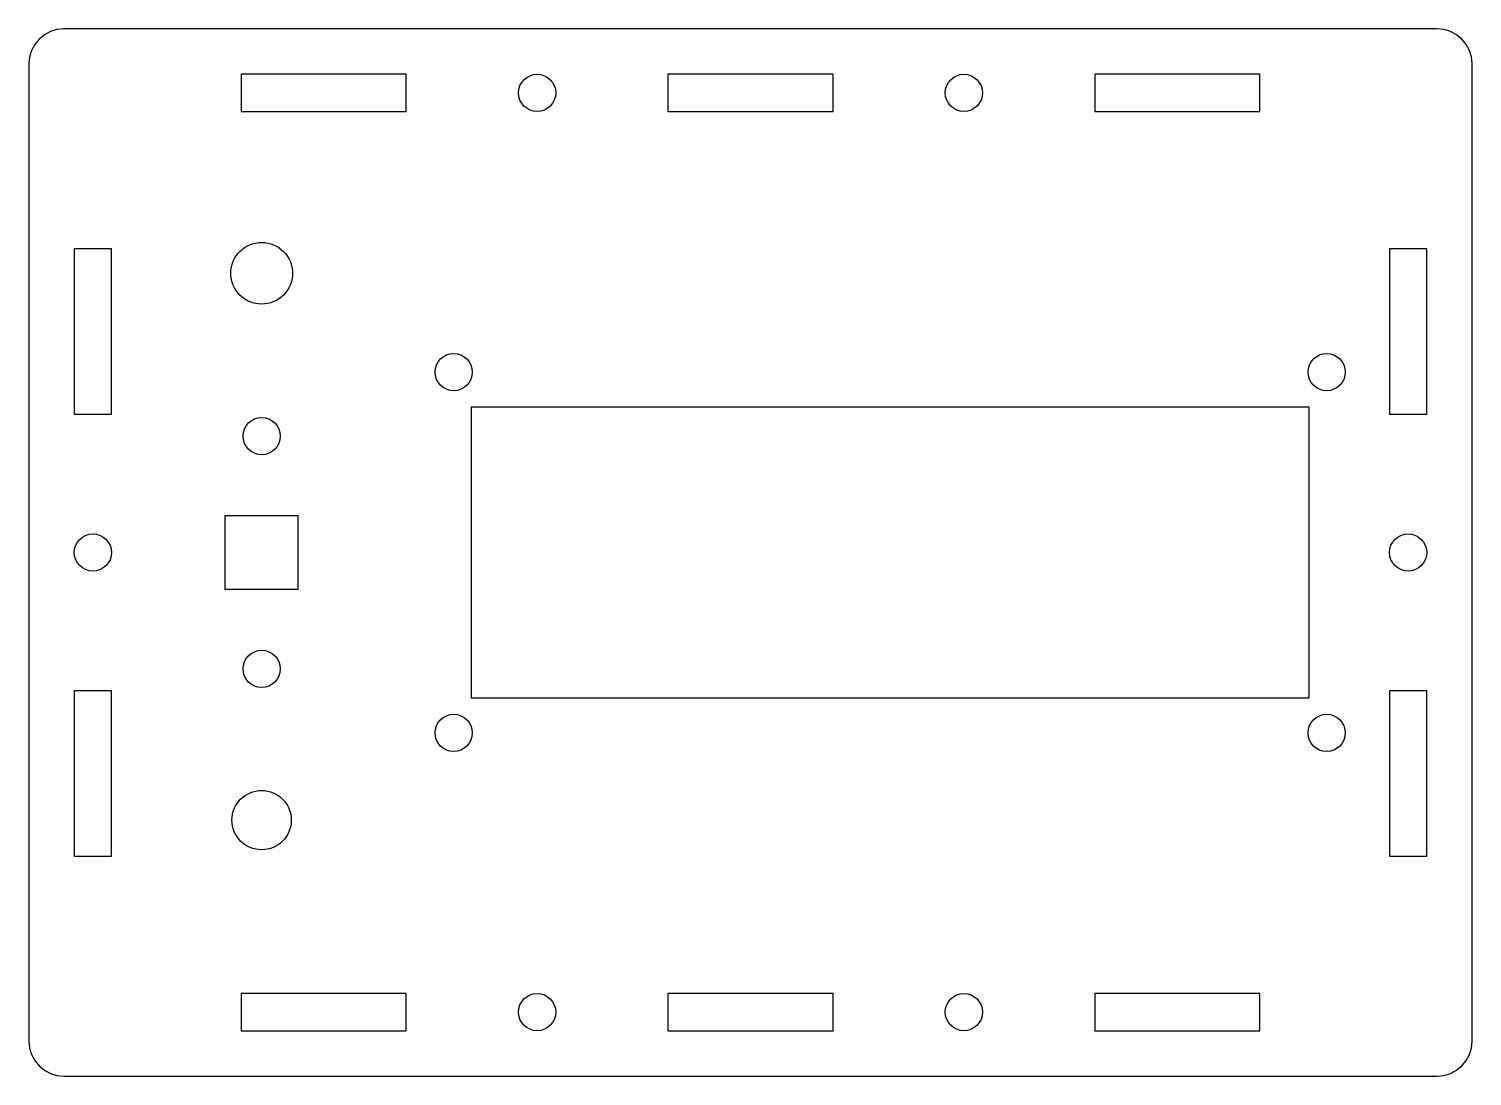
# Model space of a CAD drawing. Header units: millimetres. Extents: x 0 to 124, y 0 to 90.
import ezdxf

# ---------------------------------------------------------------- set-up
doc = ezdxf.new("R2010")
doc.units = ezdxf.units.MM
doc.layers.add('CORTE', color=1, linetype='Continuous')

msp = doc.modelspace()

# ---------------------------------------------------------------- linework, layer by layer
at = {"layer": 'CORTE'}
for points in [[(121, 0), (121.59, 0.06), (122.15, 0.23), (122.67, 0.51), (123.12, 0.88), (123.49, 1.33), (123.77, 1.85), (123.94, 2.41), (124, 3), (124, 87), (123.94, 87.59), (123.77, 88.15), (123.49, 88.67), (123.12, 89.12), (122.67, 89.49), (122.15, 89.77), (121.59, 89.94), (121, 90), (3, 90), (2.41, 89.94), (1.85, 89.77), (1.33, 89.49), (0.88, 89.12), (0.51, 88.67), (0.23, 88.15), (0.06, 87.59), (0, 87), (0, 3), (0.06, 2.41), (0.23, 1.85), (0.51, 1.33), (0.88, 0.88), (1.33, 0.51), (1.85, 0.23), (2.41, 0.06), (3, 0)], [(18.23, 82.9), (32.43, 82.9), (32.43, 86.1), (18.23, 86.1)], [(54.9, 82.9), (69.1, 82.9), (69.1, 86.1), (54.9, 86.1)], [(91.57, 82.9), (105.77, 82.9), (105.77, 86.1), (91.57, 86.1)], [(3.9, 56.9), (7.1, 56.9), (7.1, 71.1), (3.9, 71.1)], [(116.9, 56.9), (120.1, 56.9), (120.1, 71.1), (116.9, 71.1)], [(38, 32.5), (110, 32.5), (110, 57.5), (38, 57.5)], [(16.85, 41.85), (23.15, 41.85), (23.15, 48.15), (16.85, 48.15)], [(3.9, 18.9), (7.1, 18.9), (7.1, 33.1), (3.9, 33.1)], [(116.9, 18.9), (120.1, 18.9), (120.1, 33.1), (116.9, 33.1)], [(18.23, 3.9), (32.43, 3.9), (32.43, 7.1), (18.23, 7.1)], [(54.9, 3.9), (69.1, 3.9), (69.1, 7.1), (54.9, 7.1)], [(91.57, 3.9), (105.77, 3.9), (105.77, 7.1), (91.57, 7.1)]]:
    msp.add_lwpolyline(points, close=True, dxfattribs=at)
for centre, radius in [((43.67, 84.5), 1.6), ((80.33, 84.5), 1.6), ((20, 69), 2.65), ((36.5, 60.5), 1.6), ((111.5, 60.5), 1.6), ((20, 55), 1.6), ((5.5, 45), 1.6), ((118.5, 45), 1.6), ((20, 35), 1.6), ((36.5, 29.5), 1.6), ((111.5, 29.5), 1.6), ((20, 22), 2.55), ((43.67, 5.5), 1.6), ((80.33, 5.5), 1.6)]:
    msp.add_circle(centre, radius, dxfattribs=at)

doc.saveas('drawing.dxf')
